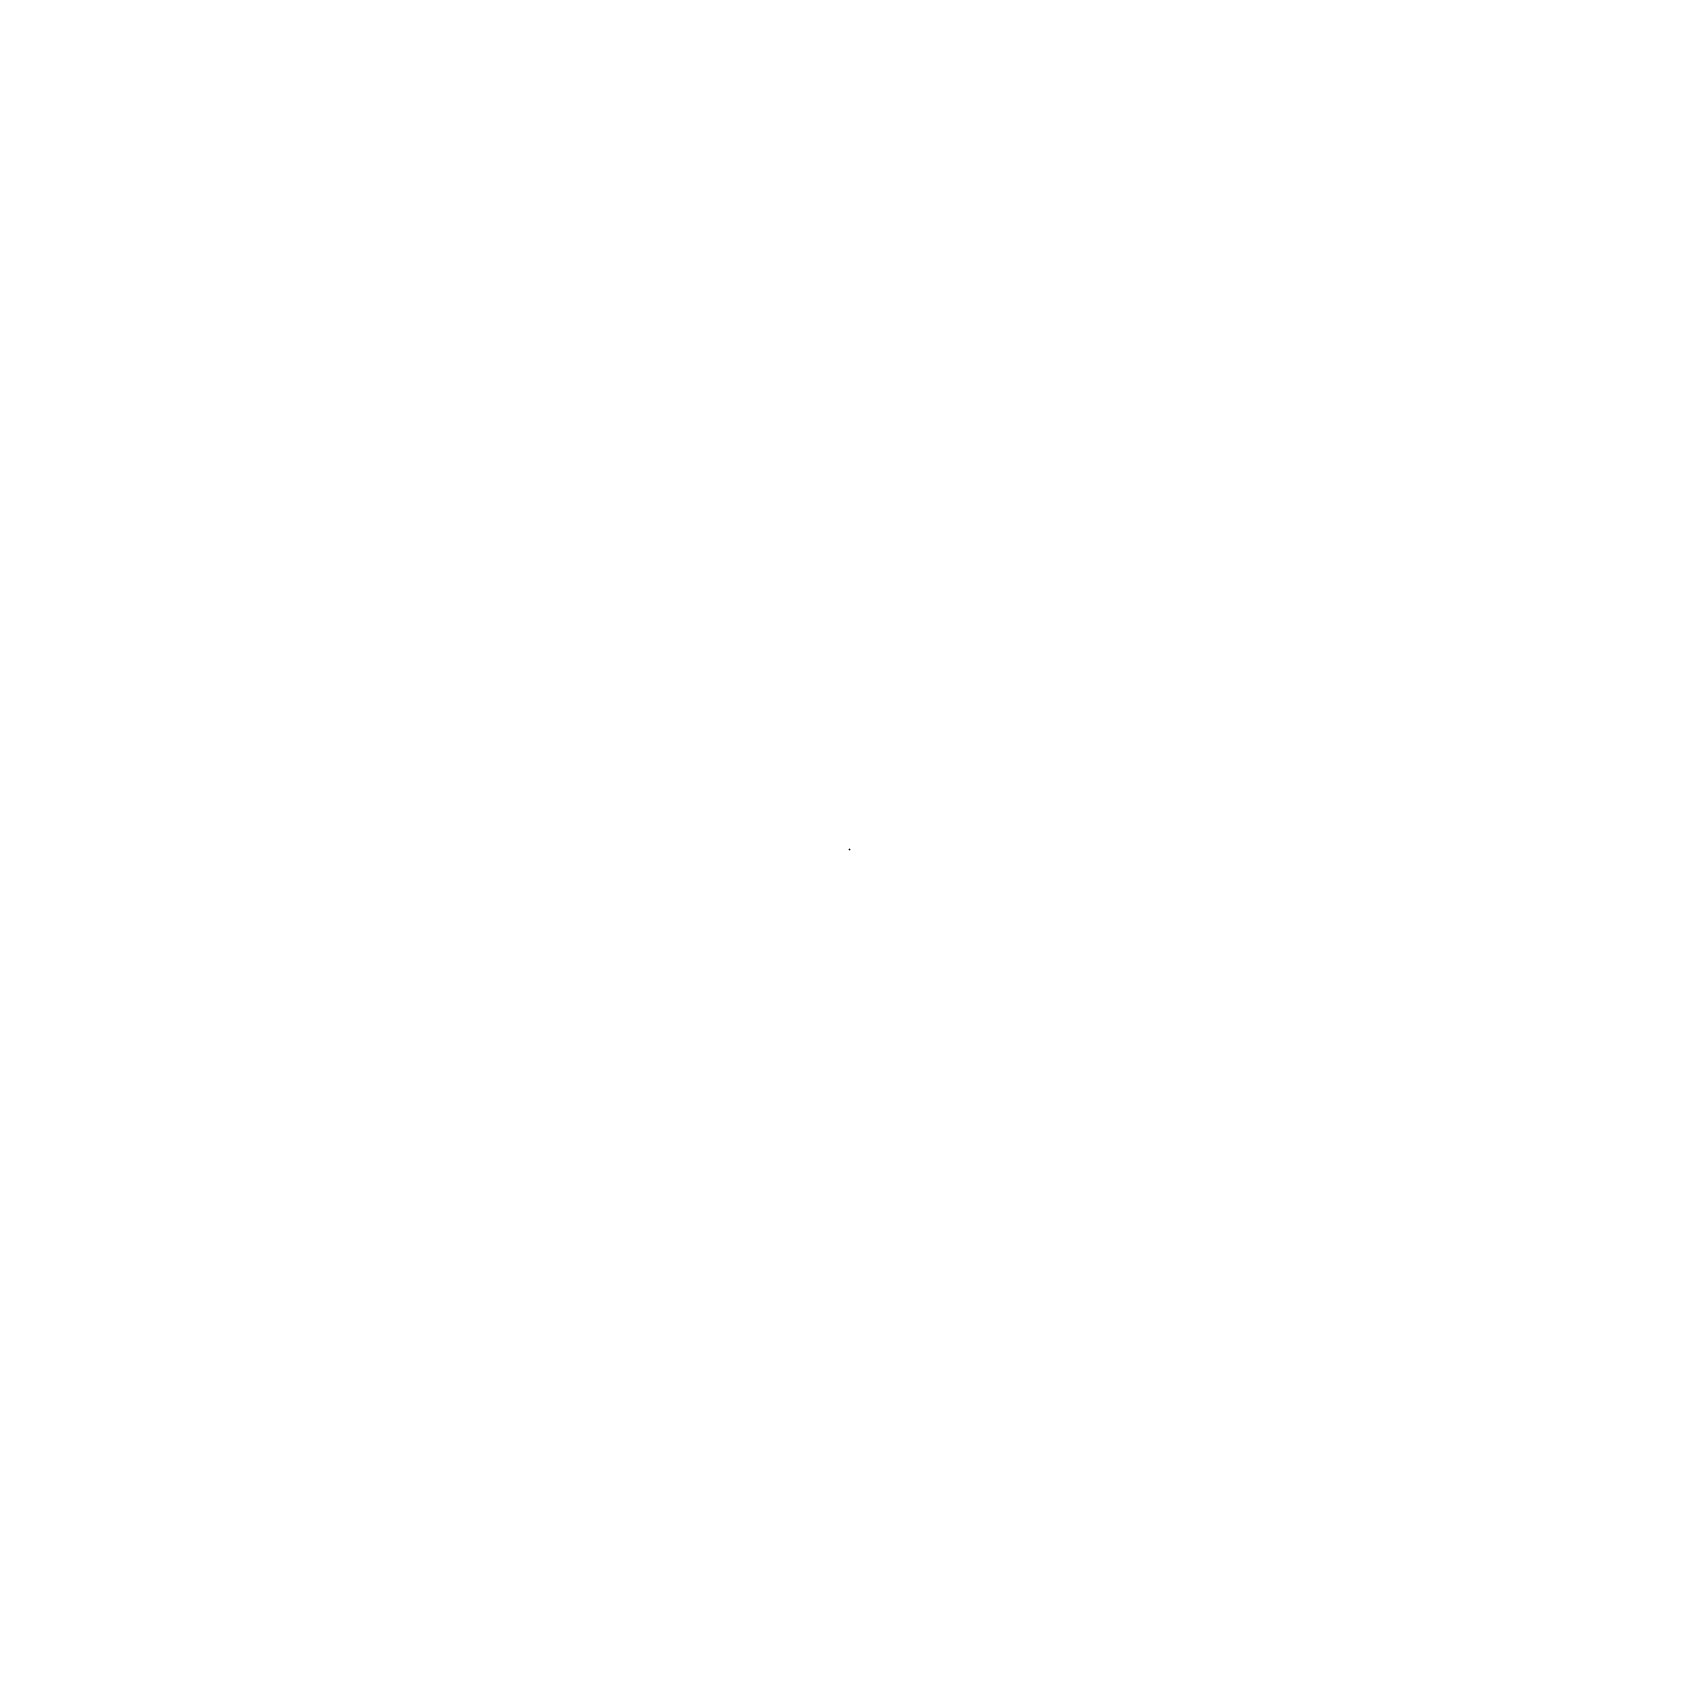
# Model space of a CAD drawing. Header units: millimetres. Extents: x 92233720368547.7031 to 92233720368547.7969, y -92233720368547.7969 to -92233720368547.7031.
import ezdxf

# ---------------------------------------------------------------- set-up
doc = ezdxf.new("R2010")
doc.units = ezdxf.units.MM
doc.linetypes.add('DASH', pattern=[0.6, 0.3, -0.3])

msp = doc.modelspace()

# ---------------------------------------------------------------- linework, layer by layer
at = {"layer": 'Sketch', "color": 255, "linetype": 'DASH'}
for p in [(92233720368547.796875, -92233720368547.703125), (92233720368547.796875, -92233720368547.703125), (92233720368547.796875, -92233720368547.796875), (92233720368547.796875, -92233720368547.796875), (92233720368547.796875, -92233720368547.796875), (92233720368547.796875, -92233720368547.796875), (92233720368547.796875, -92233720368547.796875), (92233720368547.796875, -92233720368547.796875)]:
    msp.add_line(p, (92233720368547.796875, -92233720368547.796875), dxfattribs=at)
at = {"layer": 'Sketch', "color": 1}
msp.add_line((92233720368547.796875, -92233720368547.796875), (92233720368547.796875, -92233720368547.796875), dxfattribs=at)
msp.add_line((92233720368547.796875, -92233720368547.796875), (92233720368547.796875, -92233720368547.796875), dxfattribs=at)
msp.add_line((92233720368547.796875, -92233720368547.796875), (92233720368547.796875, -92233720368547.796875), dxfattribs=at)
at = {"layer": 'Sketch', "color": 0}
msp.add_lwpolyline([(92233720368547.796875, -92233720368547.703125), (92233720368547.703125, -92233720368547.796875)], dxfattribs=at)
at = {"layer": 'Sketch', "color": 32}
msp.add_lwpolyline([(92233720368547.796875, -92233720368547.703125), (92233720368547.703125, -92233720368547.796875)], dxfattribs=at)
at = {"layer": 'Sketch', "color": 1}
msp.add_lwpolyline([(92233720368547.796875, -92233720368547.703125), (92233720368547.703125, -92233720368547.796875)], dxfattribs=at)
at = {"layer": 'Sketch', "color": 30}
msp.add_lwpolyline([(92233720368547.796875, -92233720368547.703125), (92233720368547.703125, -92233720368547.796875)], dxfattribs=at)
at = {"layer": 'Sketch', "color": 3}
msp.add_lwpolyline([(92233720368547.796875, -92233720368547.703125), (92233720368547.703125, -92233720368547.796875)], dxfattribs=at)
msp.add_lwpolyline([(92233720368547.796875, -92233720368547.703125), (92233720368547.703125, -92233720368547.796875)], dxfattribs=at)
msp.add_lwpolyline([(92233720368547.796875, -92233720368547.703125), (92233720368547.703125, -92233720368547.796875)], dxfattribs=at)
msp.add_lwpolyline([(92233720368547.796875, -92233720368547.703125), (92233720368547.703125, -92233720368547.796875)], dxfattribs=at)
msp.add_lwpolyline([(92233720368547.796875, -92233720368547.703125), (92233720368547.703125, -92233720368547.796875)], dxfattribs=at)
msp.add_lwpolyline([(92233720368547.796875, -92233720368547.703125), (92233720368547.703125, -92233720368547.796875)], dxfattribs=at)
msp.add_lwpolyline([(92233720368547.796875, -92233720368547.703125), (92233720368547.703125, -92233720368547.796875)], dxfattribs=at)
msp.add_lwpolyline([(92233720368547.796875, -92233720368547.703125), (92233720368547.703125, -92233720368547.796875)], dxfattribs=at)
msp.add_lwpolyline([(92233720368547.796875, -92233720368547.703125), (92233720368547.703125, -92233720368547.796875)], dxfattribs=at)
msp.add_lwpolyline([(92233720368547.796875, -92233720368547.703125), (92233720368547.703125, -92233720368547.796875)], dxfattribs=at)
msp.add_lwpolyline([(92233720368547.796875, -92233720368547.703125), (92233720368547.703125, -92233720368547.796875)], dxfattribs=at)
msp.add_lwpolyline([(92233720368547.796875, -92233720368547.703125), (92233720368547.703125, -92233720368547.796875)], dxfattribs=at)
msp.add_lwpolyline([(92233720368547.796875, -92233720368547.703125), (92233720368547.703125, -92233720368547.796875)], dxfattribs=at)
msp.add_lwpolyline([(92233720368547.796875, -92233720368547.703125), (92233720368547.703125, -92233720368547.796875)], dxfattribs=at)
msp.add_lwpolyline([(92233720368547.796875, -92233720368547.703125), (92233720368547.703125, -92233720368547.796875)], dxfattribs=at)
msp.add_lwpolyline([(92233720368547.796875, -92233720368547.703125), (92233720368547.703125, -92233720368547.796875)], dxfattribs=at)
msp.add_lwpolyline([(92233720368547.796875, -92233720368547.703125), (92233720368547.703125, -92233720368547.796875)], dxfattribs=at)
msp.add_lwpolyline([(92233720368547.796875, -92233720368547.703125), (92233720368547.703125, -92233720368547.796875)], dxfattribs=at)
msp.add_lwpolyline([(92233720368547.796875, -92233720368547.703125), (92233720368547.703125, -92233720368547.796875)], dxfattribs=at)
msp.add_lwpolyline([(92233720368547.796875, -92233720368547.703125), (92233720368547.703125, -92233720368547.796875)], dxfattribs=at)
msp.add_lwpolyline([(92233720368547.796875, -92233720368547.703125), (92233720368547.703125, -92233720368547.796875)], dxfattribs=at)
msp.add_lwpolyline([(92233720368547.796875, -92233720368547.703125), (92233720368547.703125, -92233720368547.796875)], dxfattribs=at)
msp.add_lwpolyline([(92233720368547.796875, -92233720368547.703125), (92233720368547.703125, -92233720368547.796875)], dxfattribs=at)
msp.add_lwpolyline([(92233720368547.796875, -92233720368547.703125), (92233720368547.703125, -92233720368547.796875)], dxfattribs=at)
msp.add_lwpolyline([(92233720368547.796875, -92233720368547.703125), (92233720368547.703125, -92233720368547.796875)], dxfattribs=at)
msp.add_lwpolyline([(92233720368547.796875, -92233720368547.703125), (92233720368547.703125, -92233720368547.796875)], dxfattribs=at)
msp.add_lwpolyline([(92233720368547.796875, -92233720368547.703125), (92233720368547.703125, -92233720368547.796875)], dxfattribs=at)
msp.add_lwpolyline([(92233720368547.796875, -92233720368547.703125), (92233720368547.703125, -92233720368547.796875)], dxfattribs=at)
msp.add_lwpolyline([(92233720368547.796875, -92233720368547.703125), (92233720368547.703125, -92233720368547.796875)], dxfattribs=at)
msp.add_lwpolyline([(92233720368547.796875, -92233720368547.703125), (92233720368547.703125, -92233720368547.796875)], dxfattribs=at)
msp.add_lwpolyline([(92233720368547.796875, -92233720368547.703125), (92233720368547.703125, -92233720368547.796875)], dxfattribs=at)
msp.add_lwpolyline([(92233720368547.796875, -92233720368547.703125), (92233720368547.703125, -92233720368547.796875)], dxfattribs=at)
msp.add_lwpolyline([(92233720368547.796875, -92233720368547.703125), (92233720368547.703125, -92233720368547.796875)], dxfattribs=at)
msp.add_lwpolyline([(92233720368547.796875, -92233720368547.703125), (92233720368547.703125, -92233720368547.796875)], dxfattribs=at)
msp.add_lwpolyline([(92233720368547.796875, -92233720368547.703125), (92233720368547.703125, -92233720368547.796875)], dxfattribs=at)
msp.add_lwpolyline([(92233720368547.796875, -92233720368547.703125), (92233720368547.703125, -92233720368547.796875)], dxfattribs=at)
msp.add_lwpolyline([(92233720368547.796875, -92233720368547.703125), (92233720368547.703125, -92233720368547.796875)], dxfattribs=at)
msp.add_lwpolyline([(92233720368547.796875, -92233720368547.703125), (92233720368547.703125, -92233720368547.796875)], dxfattribs=at)
msp.add_lwpolyline([(92233720368547.796875, -92233720368547.703125), (92233720368547.703125, -92233720368547.796875)], dxfattribs=at)
msp.add_lwpolyline([(92233720368547.796875, -92233720368547.703125), (92233720368547.703125, -92233720368547.796875)], dxfattribs=at)
msp.add_lwpolyline([(92233720368547.796875, -92233720368547.703125), (92233720368547.703125, -92233720368547.796875)], dxfattribs=at)
msp.add_lwpolyline([(92233720368547.796875, -92233720368547.703125), (92233720368547.703125, -92233720368547.796875)], dxfattribs=at)
msp.add_lwpolyline([(92233720368547.796875, -92233720368547.703125), (92233720368547.703125, -92233720368547.796875)], dxfattribs=at)
msp.add_lwpolyline([(92233720368547.796875, -92233720368547.703125), (92233720368547.703125, -92233720368547.796875)], dxfattribs=at)
msp.add_lwpolyline([(92233720368547.796875, -92233720368547.703125), (92233720368547.703125, -92233720368547.796875)], dxfattribs=at)
msp.add_lwpolyline([(92233720368547.796875, -92233720368547.703125), (92233720368547.703125, -92233720368547.796875)], dxfattribs=at)
msp.add_lwpolyline([(92233720368547.796875, -92233720368547.703125), (92233720368547.703125, -92233720368547.796875)], dxfattribs=at)
msp.add_lwpolyline([(92233720368547.796875, -92233720368547.703125), (92233720368547.703125, -92233720368547.796875)], dxfattribs=at)
msp.add_lwpolyline([(92233720368547.796875, -92233720368547.703125), (92233720368547.703125, -92233720368547.796875)], dxfattribs=at)
msp.add_lwpolyline([(92233720368547.796875, -92233720368547.703125), (92233720368547.703125, -92233720368547.796875)], dxfattribs=at)
msp.add_lwpolyline([(92233720368547.796875, -92233720368547.703125), (92233720368547.703125, -92233720368547.796875)], dxfattribs=at)
msp.add_lwpolyline([(92233720368547.796875, -92233720368547.703125), (92233720368547.703125, -92233720368547.796875)], dxfattribs=at)
msp.add_lwpolyline([(92233720368547.796875, -92233720368547.703125), (92233720368547.703125, -92233720368547.796875)], dxfattribs=at)
msp.add_lwpolyline([(92233720368547.796875, -92233720368547.703125), (92233720368547.703125, -92233720368547.796875)], dxfattribs=at)
msp.add_lwpolyline([(92233720368547.796875, -92233720368547.703125), (92233720368547.703125, -92233720368547.796875)], dxfattribs=at)
msp.add_lwpolyline([(92233720368547.796875, -92233720368547.703125), (92233720368547.703125, -92233720368547.796875)], dxfattribs=at)
msp.add_lwpolyline([(92233720368547.796875, -92233720368547.703125), (92233720368547.703125, -92233720368547.796875)], dxfattribs=at)
msp.add_lwpolyline([(92233720368547.796875, -92233720368547.703125), (92233720368547.703125, -92233720368547.796875)], dxfattribs=at)
msp.add_lwpolyline([(92233720368547.796875, -92233720368547.703125), (92233720368547.703125, -92233720368547.796875)], dxfattribs=at)
msp.add_lwpolyline([(92233720368547.796875, -92233720368547.703125), (92233720368547.703125, -92233720368547.796875)], dxfattribs=at)
msp.add_lwpolyline([(92233720368547.796875, -92233720368547.703125), (92233720368547.703125, -92233720368547.796875)], dxfattribs=at)
msp.add_lwpolyline([(92233720368547.796875, -92233720368547.703125), (92233720368547.703125, -92233720368547.796875)], dxfattribs=at)
msp.add_lwpolyline([(92233720368547.796875, -92233720368547.703125), (92233720368547.703125, -92233720368547.796875)], dxfattribs=at)
msp.add_lwpolyline([(92233720368547.796875, -92233720368547.703125), (92233720368547.703125, -92233720368547.796875)], dxfattribs=at)
msp.add_lwpolyline([(92233720368547.796875, -92233720368547.703125), (92233720368547.703125, -92233720368547.796875)], dxfattribs=at)
msp.add_lwpolyline([(92233720368547.796875, -92233720368547.703125), (92233720368547.703125, -92233720368547.796875)], dxfattribs=at)
msp.add_lwpolyline([(92233720368547.796875, -92233720368547.703125), (92233720368547.703125, -92233720368547.796875)], dxfattribs=at)
msp.add_lwpolyline([(92233720368547.796875, -92233720368547.703125), (92233720368547.703125, -92233720368547.796875)], dxfattribs=at)
msp.add_lwpolyline([(92233720368547.796875, -92233720368547.703125), (92233720368547.703125, -92233720368547.796875)], dxfattribs=at)
msp.add_lwpolyline([(92233720368547.796875, -92233720368547.703125), (92233720368547.703125, -92233720368547.796875)], dxfattribs=at)
msp.add_lwpolyline([(92233720368547.796875, -92233720368547.703125), (92233720368547.703125, -92233720368547.796875)], dxfattribs=at)
msp.add_lwpolyline([(92233720368547.796875, -92233720368547.703125), (92233720368547.703125, -92233720368547.796875)], dxfattribs=at)
msp.add_lwpolyline([(92233720368547.796875, -92233720368547.703125), (92233720368547.703125, -92233720368547.796875)], dxfattribs=at)
msp.add_lwpolyline([(92233720368547.796875, -92233720368547.703125), (92233720368547.703125, -92233720368547.796875)], dxfattribs=at)
msp.add_lwpolyline([(92233720368547.796875, -92233720368547.703125), (92233720368547.703125, -92233720368547.796875)], dxfattribs=at)
msp.add_lwpolyline([(92233720368547.796875, -92233720368547.703125), (92233720368547.703125, -92233720368547.796875)], dxfattribs=at)
msp.add_lwpolyline([(92233720368547.796875, -92233720368547.703125), (92233720368547.703125, -92233720368547.796875)], dxfattribs=at)
msp.add_lwpolyline([(92233720368547.796875, -92233720368547.703125), (92233720368547.703125, -92233720368547.796875)], dxfattribs=at)
msp.add_lwpolyline([(92233720368547.796875, -92233720368547.703125), (92233720368547.703125, -92233720368547.796875)], dxfattribs=at)
msp.add_lwpolyline([(92233720368547.796875, -92233720368547.703125), (92233720368547.703125, -92233720368547.796875)], dxfattribs=at)
msp.add_lwpolyline([(92233720368547.796875, -92233720368547.703125), (92233720368547.703125, -92233720368547.796875)], dxfattribs=at)
msp.add_lwpolyline([(92233720368547.796875, -92233720368547.703125), (92233720368547.703125, -92233720368547.796875)], dxfattribs=at)
msp.add_lwpolyline([(92233720368547.796875, -92233720368547.703125), (92233720368547.703125, -92233720368547.796875)], dxfattribs=at)
msp.add_lwpolyline([(92233720368547.796875, -92233720368547.703125), (92233720368547.703125, -92233720368547.796875)], dxfattribs=at)
msp.add_lwpolyline([(92233720368547.796875, -92233720368547.703125), (92233720368547.703125, -92233720368547.796875)], dxfattribs=at)
msp.add_lwpolyline([(92233720368547.796875, -92233720368547.703125), (92233720368547.703125, -92233720368547.796875)], dxfattribs=at)
msp.add_lwpolyline([(92233720368547.796875, -92233720368547.703125), (92233720368547.703125, -92233720368547.796875)], dxfattribs=at)
msp.add_lwpolyline([(92233720368547.796875, -92233720368547.703125), (92233720368547.703125, -92233720368547.796875)], dxfattribs=at)
msp.add_lwpolyline([(92233720368547.796875, -92233720368547.703125), (92233720368547.703125, -92233720368547.796875)], dxfattribs=at)
msp.add_lwpolyline([(92233720368547.796875, -92233720368547.703125), (92233720368547.703125, -92233720368547.796875)], dxfattribs=at)
msp.add_lwpolyline([(92233720368547.796875, -92233720368547.703125), (92233720368547.703125, -92233720368547.796875)], dxfattribs=at)
msp.add_lwpolyline([(92233720368547.796875, -92233720368547.703125), (92233720368547.703125, -92233720368547.796875)], dxfattribs=at)
msp.add_lwpolyline([(92233720368547.796875, -92233720368547.703125), (92233720368547.703125, -92233720368547.796875)], dxfattribs=at)
msp.add_lwpolyline([(92233720368547.796875, -92233720368547.703125), (92233720368547.703125, -92233720368547.796875)], dxfattribs=at)
msp.add_lwpolyline([(92233720368547.796875, -92233720368547.703125), (92233720368547.703125, -92233720368547.796875)], dxfattribs=at)
msp.add_lwpolyline([(92233720368547.796875, -92233720368547.703125), (92233720368547.703125, -92233720368547.796875)], dxfattribs=at)
msp.add_lwpolyline([(92233720368547.796875, -92233720368547.703125), (92233720368547.703125, -92233720368547.796875)], dxfattribs=at)
msp.add_lwpolyline([(92233720368547.796875, -92233720368547.703125), (92233720368547.703125, -92233720368547.796875)], dxfattribs=at)
msp.add_lwpolyline([(92233720368547.796875, -92233720368547.703125), (92233720368547.703125, -92233720368547.796875)], dxfattribs=at)
msp.add_lwpolyline([(92233720368547.796875, -92233720368547.703125), (92233720368547.703125, -92233720368547.796875)], dxfattribs=at)
msp.add_lwpolyline([(92233720368547.796875, -92233720368547.703125), (92233720368547.703125, -92233720368547.796875)], dxfattribs=at)
msp.add_lwpolyline([(92233720368547.796875, -92233720368547.703125), (92233720368547.703125, -92233720368547.796875)], dxfattribs=at)
msp.add_lwpolyline([(92233720368547.796875, -92233720368547.703125), (92233720368547.703125, -92233720368547.796875)], dxfattribs=at)
msp.add_lwpolyline([(92233720368547.796875, -92233720368547.703125), (92233720368547.703125, -92233720368547.796875)], dxfattribs=at)
msp.add_lwpolyline([(92233720368547.796875, -92233720368547.703125), (92233720368547.703125, -92233720368547.796875)], dxfattribs=at)
msp.add_lwpolyline([(92233720368547.796875, -92233720368547.703125), (92233720368547.703125, -92233720368547.796875)], dxfattribs=at)
msp.add_lwpolyline([(92233720368547.796875, -92233720368547.703125), (92233720368547.703125, -92233720368547.796875)], dxfattribs=at)
msp.add_lwpolyline([(92233720368547.796875, -92233720368547.703125), (92233720368547.703125, -92233720368547.796875)], dxfattribs=at)
msp.add_lwpolyline([(92233720368547.796875, -92233720368547.703125), (92233720368547.703125, -92233720368547.796875)], dxfattribs=at)
msp.add_lwpolyline([(92233720368547.796875, -92233720368547.703125), (92233720368547.703125, -92233720368547.796875)], dxfattribs=at)
msp.add_lwpolyline([(92233720368547.796875, -92233720368547.703125), (92233720368547.703125, -92233720368547.796875)], dxfattribs=at)
msp.add_lwpolyline([(92233720368547.796875, -92233720368547.703125), (92233720368547.703125, -92233720368547.796875)], dxfattribs=at)
msp.add_lwpolyline([(92233720368547.796875, -92233720368547.703125), (92233720368547.703125, -92233720368547.796875)], dxfattribs=at)
msp.add_lwpolyline([(92233720368547.796875, -92233720368547.703125), (92233720368547.703125, -92233720368547.796875)], dxfattribs=at)
msp.add_lwpolyline([(92233720368547.796875, -92233720368547.703125), (92233720368547.703125, -92233720368547.796875)], dxfattribs=at)
msp.add_lwpolyline([(92233720368547.796875, -92233720368547.703125), (92233720368547.703125, -92233720368547.796875)], dxfattribs=at)
msp.add_lwpolyline([(92233720368547.796875, -92233720368547.703125), (92233720368547.703125, -92233720368547.796875)], dxfattribs=at)
msp.add_lwpolyline([(92233720368547.796875, -92233720368547.703125), (92233720368547.703125, -92233720368547.796875)], dxfattribs=at)
msp.add_lwpolyline([(92233720368547.796875, -92233720368547.703125), (92233720368547.703125, -92233720368547.796875)], dxfattribs=at)
msp.add_lwpolyline([(92233720368547.796875, -92233720368547.703125), (92233720368547.703125, -92233720368547.796875)], dxfattribs=at)
msp.add_lwpolyline([(92233720368547.796875, -92233720368547.703125), (92233720368547.703125, -92233720368547.796875)], dxfattribs=at)
msp.add_lwpolyline([(92233720368547.796875, -92233720368547.703125), (92233720368547.703125, -92233720368547.796875)], dxfattribs=at)
msp.add_lwpolyline([(92233720368547.796875, -92233720368547.703125), (92233720368547.703125, -92233720368547.796875)], dxfattribs=at)
msp.add_lwpolyline([(92233720368547.796875, -92233720368547.703125), (92233720368547.703125, -92233720368547.796875)], dxfattribs=at)
at = {"layer": 'Sketch', "color": 1}
for centre in [(92233720368547.796875, -92233720368547.703125), (92233720368547.796875, -92233720368547.703125), (92233720368547.796875, -92233720368547.796875), (92233720368547.796875, -92233720368547.796875), (92233720368547.796875, -92233720368547.796875), (92233720368547.796875, -92233720368547.796875), (92233720368547.796875, -92233720368547.796875), (92233720368547.796875, -92233720368547.796875), (92233720368547.796875, -92233720368547.796875), (92233720368547.796875, -92233720368547.796875), (92233720368547.796875, -92233720368547.796875)]:
    msp.add_circle(centre, 0.0005, dxfattribs=at)
at = {"layer": 'Sketch', "color": 3}
msp.add_point((92233720368547.796875, -92233720368547.703125), dxfattribs=at)
msp.add_point((92233720368547.796875, -92233720368547.703125), dxfattribs=at)
msp.add_point((92233720368547.796875, -92233720368547.703125), dxfattribs=at)
msp.add_point((92233720368547.796875, -92233720368547.703125), dxfattribs=at)
msp.add_point((92233720368547.796875, -92233720368547.703125), dxfattribs=at)
msp.add_point((92233720368547.796875, -92233720368547.703125), dxfattribs=at)
msp.add_point((92233720368547.796875, -92233720368547.703125), dxfattribs=at)
msp.add_point((92233720368547.796875, -92233720368547.703125), dxfattribs=at)
msp.add_point((92233720368547.796875, -92233720368547.703125), dxfattribs=at)
msp.add_point((92233720368547.796875, -92233720368547.703125), dxfattribs=at)
msp.add_point((92233720368547.796875, -92233720368547.703125), dxfattribs=at)
msp.add_point((92233720368547.796875, -92233720368547.703125), dxfattribs=at)
msp.add_point((92233720368547.796875, -92233720368547.703125), dxfattribs=at)
msp.add_point((92233720368547.796875, -92233720368547.703125), dxfattribs=at)
msp.add_point((92233720368547.796875, -92233720368547.703125), dxfattribs=at)
msp.add_point((92233720368547.796875, -92233720368547.703125), dxfattribs=at)
msp.add_point((92233720368547.796875, -92233720368547.703125), dxfattribs=at)
msp.add_point((92233720368547.796875, -92233720368547.703125), dxfattribs=at)
msp.add_point((92233720368547.796875, -92233720368547.703125), dxfattribs=at)
msp.add_point((92233720368547.796875, -92233720368547.703125), dxfattribs=at)
msp.add_point((92233720368547.796875, -92233720368547.703125), dxfattribs=at)
msp.add_point((92233720368547.796875, -92233720368547.703125), dxfattribs=at)
msp.add_point((92233720368547.796875, -92233720368547.703125), dxfattribs=at)
msp.add_point((92233720368547.796875, -92233720368547.703125), dxfattribs=at)
msp.add_point((92233720368547.796875, -92233720368547.703125), dxfattribs=at)
msp.add_point((92233720368547.796875, -92233720368547.703125), dxfattribs=at)
msp.add_point((92233720368547.796875, -92233720368547.703125), dxfattribs=at)
msp.add_point((92233720368547.796875, -92233720368547.703125), dxfattribs=at)
msp.add_point((92233720368547.796875, -92233720368547.703125), dxfattribs=at)
msp.add_point((92233720368547.796875, -92233720368547.703125), dxfattribs=at)
msp.add_point((92233720368547.796875, -92233720368547.703125), dxfattribs=at)
msp.add_point((92233720368547.796875, -92233720368547.703125), dxfattribs=at)
msp.add_point((92233720368547.796875, -92233720368547.703125), dxfattribs=at)
msp.add_point((92233720368547.796875, -92233720368547.703125), dxfattribs=at)
msp.add_point((92233720368547.796875, -92233720368547.703125), dxfattribs=at)
msp.add_point((92233720368547.796875, -92233720368547.703125), dxfattribs=at)
msp.add_point((92233720368547.796875, -92233720368547.703125), dxfattribs=at)
msp.add_point((92233720368547.796875, -92233720368547.703125), dxfattribs=at)
msp.add_point((92233720368547.796875, -92233720368547.703125), dxfattribs=at)
msp.add_point((92233720368547.796875, -92233720368547.703125), dxfattribs=at)
msp.add_point((92233720368547.796875, -92233720368547.703125), dxfattribs=at)
msp.add_point((92233720368547.796875, -92233720368547.703125), dxfattribs=at)
msp.add_point((92233720368547.796875, -92233720368547.703125), dxfattribs=at)
msp.add_point((92233720368547.796875, -92233720368547.703125), dxfattribs=at)
msp.add_point((92233720368547.796875, -92233720368547.703125), dxfattribs=at)
msp.add_point((92233720368547.796875, -92233720368547.703125), dxfattribs=at)
msp.add_point((92233720368547.796875, -92233720368547.703125), dxfattribs=at)
msp.add_point((92233720368547.796875, -92233720368547.703125), dxfattribs=at)
msp.add_point((92233720368547.796875, -92233720368547.703125), dxfattribs=at)
msp.add_point((92233720368547.796875, -92233720368547.703125), dxfattribs=at)
msp.add_point((92233720368547.796875, -92233720368547.703125), dxfattribs=at)
msp.add_point((92233720368547.796875, -92233720368547.703125), dxfattribs=at)
msp.add_point((92233720368547.796875, -92233720368547.703125), dxfattribs=at)
msp.add_point((92233720368547.796875, -92233720368547.703125), dxfattribs=at)
msp.add_point((92233720368547.796875, -92233720368547.703125), dxfattribs=at)
msp.add_point((92233720368547.796875, -92233720368547.703125), dxfattribs=at)
msp.add_point((92233720368547.796875, -92233720368547.703125), dxfattribs=at)
msp.add_point((92233720368547.796875, -92233720368547.703125), dxfattribs=at)
msp.add_point((92233720368547.796875, -92233720368547.703125), dxfattribs=at)
msp.add_point((92233720368547.796875, -92233720368547.703125), dxfattribs=at)
msp.add_point((92233720368547.796875, -92233720368547.703125), dxfattribs=at)
msp.add_point((92233720368547.796875, -92233720368547.703125), dxfattribs=at)
msp.add_point((92233720368547.796875, -92233720368547.703125), dxfattribs=at)
msp.add_point((92233720368547.796875, -92233720368547.703125), dxfattribs=at)
msp.add_point((92233720368547.796875, -92233720368547.703125), dxfattribs=at)
msp.add_point((92233720368547.796875, -92233720368547.703125), dxfattribs=at)
msp.add_point((92233720368547.796875, -92233720368547.703125), dxfattribs=at)
msp.add_point((92233720368547.796875, -92233720368547.703125), dxfattribs=at)
msp.add_point((92233720368547.796875, -92233720368547.703125), dxfattribs=at)
msp.add_point((92233720368547.796875, -92233720368547.703125), dxfattribs=at)
msp.add_point((92233720368547.796875, -92233720368547.703125), dxfattribs=at)
msp.add_point((92233720368547.796875, -92233720368547.703125), dxfattribs=at)
msp.add_point((92233720368547.796875, -92233720368547.703125), dxfattribs=at)
msp.add_point((92233720368547.796875, -92233720368547.703125), dxfattribs=at)
msp.add_point((92233720368547.796875, -92233720368547.703125), dxfattribs=at)
msp.add_point((92233720368547.796875, -92233720368547.703125), dxfattribs=at)
msp.add_point((92233720368547.796875, -92233720368547.703125), dxfattribs=at)
msp.add_point((92233720368547.796875, -92233720368547.703125), dxfattribs=at)
msp.add_point((92233720368547.796875, -92233720368547.703125), dxfattribs=at)
msp.add_point((92233720368547.796875, -92233720368547.703125), dxfattribs=at)
msp.add_point((92233720368547.796875, -92233720368547.703125), dxfattribs=at)
msp.add_point((92233720368547.796875, -92233720368547.703125), dxfattribs=at)
msp.add_point((92233720368547.796875, -92233720368547.703125), dxfattribs=at)
msp.add_point((92233720368547.796875, -92233720368547.703125), dxfattribs=at)
msp.add_point((92233720368547.796875, -92233720368547.703125), dxfattribs=at)
msp.add_point((92233720368547.796875, -92233720368547.703125), dxfattribs=at)
msp.add_point((92233720368547.796875, -92233720368547.703125), dxfattribs=at)
msp.add_point((92233720368547.796875, -92233720368547.703125), dxfattribs=at)
msp.add_point((92233720368547.796875, -92233720368547.703125), dxfattribs=at)
msp.add_point((92233720368547.796875, -92233720368547.703125), dxfattribs=at)
msp.add_point((92233720368547.796875, -92233720368547.703125), dxfattribs=at)
msp.add_point((92233720368547.796875, -92233720368547.703125), dxfattribs=at)
msp.add_point((92233720368547.796875, -92233720368547.703125), dxfattribs=at)
msp.add_point((92233720368547.796875, -92233720368547.703125), dxfattribs=at)
msp.add_point((92233720368547.796875, -92233720368547.703125), dxfattribs=at)
msp.add_point((92233720368547.796875, -92233720368547.703125), dxfattribs=at)
msp.add_point((92233720368547.796875, -92233720368547.703125), dxfattribs=at)
msp.add_point((92233720368547.796875, -92233720368547.703125), dxfattribs=at)
msp.add_point((92233720368547.796875, -92233720368547.703125), dxfattribs=at)
msp.add_point((92233720368547.796875, -92233720368547.703125), dxfattribs=at)
msp.add_point((92233720368547.796875, -92233720368547.703125), dxfattribs=at)
msp.add_point((92233720368547.796875, -92233720368547.703125), dxfattribs=at)
msp.add_point((92233720368547.796875, -92233720368547.703125), dxfattribs=at)
msp.add_point((92233720368547.796875, -92233720368547.703125), dxfattribs=at)
msp.add_point((92233720368547.796875, -92233720368547.703125), dxfattribs=at)
msp.add_point((92233720368547.796875, -92233720368547.703125), dxfattribs=at)
msp.add_point((92233720368547.796875, -92233720368547.703125), dxfattribs=at)
msp.add_point((92233720368547.796875, -92233720368547.703125), dxfattribs=at)
msp.add_point((92233720368547.796875, -92233720368547.703125), dxfattribs=at)
msp.add_point((92233720368547.796875, -92233720368547.703125), dxfattribs=at)
msp.add_point((92233720368547.796875, -92233720368547.703125), dxfattribs=at)
msp.add_point((92233720368547.796875, -92233720368547.703125), dxfattribs=at)
msp.add_point((92233720368547.796875, -92233720368547.703125), dxfattribs=at)
msp.add_point((92233720368547.796875, -92233720368547.703125), dxfattribs=at)
msp.add_point((92233720368547.796875, -92233720368547.703125), dxfattribs=at)
msp.add_point((92233720368547.796875, -92233720368547.703125), dxfattribs=at)
msp.add_point((92233720368547.796875, -92233720368547.703125), dxfattribs=at)
msp.add_point((92233720368547.796875, -92233720368547.703125), dxfattribs=at)
msp.add_point((92233720368547.796875, -92233720368547.703125), dxfattribs=at)
msp.add_point((92233720368547.796875, -92233720368547.703125), dxfattribs=at)
msp.add_point((92233720368547.796875, -92233720368547.703125), dxfattribs=at)
msp.add_point((92233720368547.796875, -92233720368547.703125), dxfattribs=at)
msp.add_point((92233720368547.796875, -92233720368547.703125), dxfattribs=at)
msp.add_point((92233720368547.796875, -92233720368547.703125), dxfattribs=at)
msp.add_point((92233720368547.796875, -92233720368547.703125), dxfattribs=at)
msp.add_point((92233720368547.796875, -92233720368547.703125), dxfattribs=at)
at = {"layer": 'Sketch', "color": 9}
msp.add_point((92233720368547.796875, -92233720368547.703125), dxfattribs=at)
at = {"layer": 'Sketch', "color": 5}
msp.add_point((92233720368547.796875, -92233720368547.703125), dxfattribs=at)

doc.saveas('drawing.dxf')
